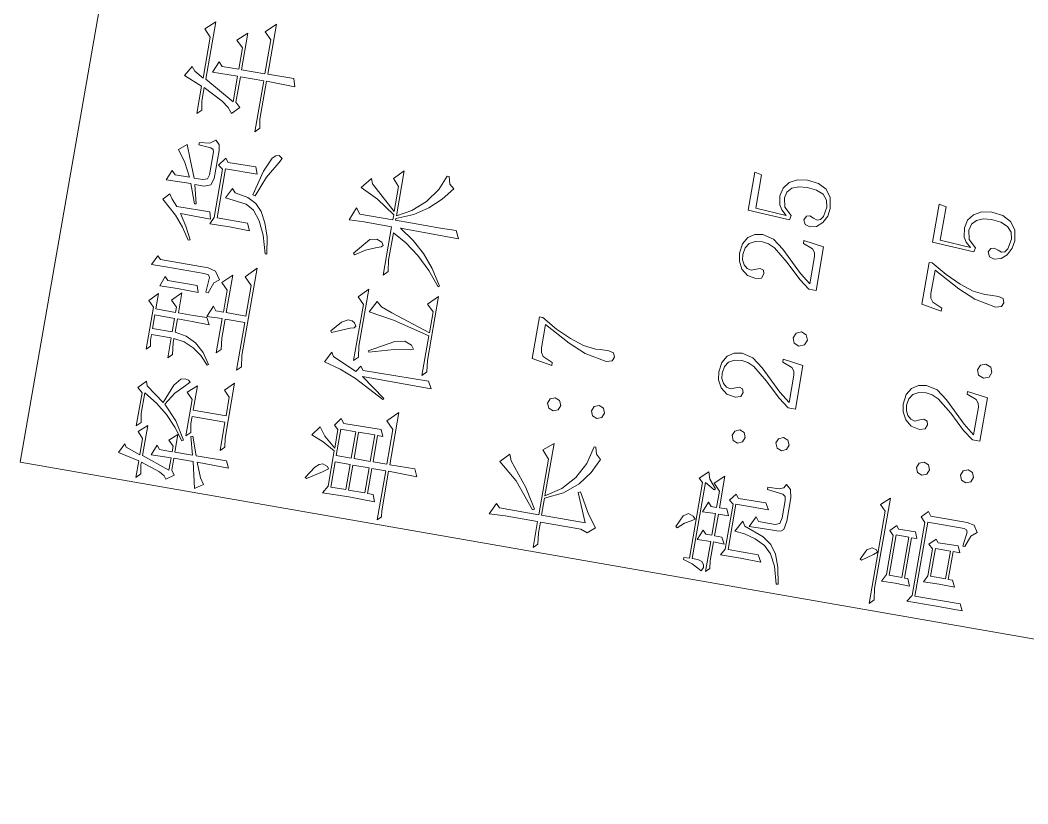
# Model space of a CAD drawing. Extents: x 274235 to 276654, y 142848 to 144425.
# Drawn here: x 275935.133 to 275937.103, y 143104.997 to 143106.529 of the extents above; entities that cross this region are included whole.
import ezdxf

# ---------------------------------------------------------------- set-up
doc = ezdxf.new("R2010")
doc.units = 0
doc.header["$LTSCALE"] = 1.5
doc.layers.get('0').update_dxf_attribs({"linetype": 'CONTINUOUS', "lineweight": 0})
doc.layers.add('_ACM-A-SITE-PAKG', color=1, linetype='CONTINUOUS', lineweight=5)

# ---------------------------------------------------------------- blocks, each defined once
blk = doc.blocks.new('acm_Parking_Truck - Lite Truck 轻型货车-1440549-B1_Working')
at = {"layer": '_ACM-A-SITE-PAKG'}
for p, q in [((1120, 7000), (-1120, 7000)), ((-1120, 7000), (-1120, 1850.1)), ((-1067.9, 6813.7), (-1077.1, 6772.1)), ((-1049.5, 6804.4), (-1067.9, 6813.7)), ((-1065.1, 6772.1), (-1055, 6800.7)), ((-1055, 6800.7), (-1049.5, 6804.4)), ((-936.4, 6798.7), (-945.6, 6788.6)), ((-921.6, 6784), (-936.4, 6798.7)), ((-776.3, 6795.6), (-860, 6795.6)), ((-860, 6795.6), (-852.7, 6788.3)), ((-765.3, 6806.7), (-776.3, 6795.6)), ((-748.7, 6790.1), (-765.3, 6806.7)), ((-695.4, 6813.7), (-694.5, 6785.2)), ((-676.1, 6804.5), (-695.4, 6813.7)), ((-682.5, 6798), (-676.1, 6804.5)), ((-682.5, 6703.3), (-682.5, 6798)), ((-565.7, 6813.7), (-591.9, 6783.8)), ((-574.9, 6784.3), (-562.5, 6795.8)), ((-552.8, 6801.7), (-565.7, 6813.7)), ((-562.5, 6795.8), (-552.8, 6801.7)), ((-506.9, 6805.4), (-527.1, 6813.7)), ((-527.1, 6813.7), (-526.2, 6765)), ((-514.2, 6798.1), (-506.9, 6805.4)), ((-514.2, 6769.6), (-514.2, 6798.1)), ((-464.5, 6799.9), (-487.1, 6783.4)), ((-451.7, 6785.2), (-464.5, 6799.9)), ((-320.2, 6813.7), (-334.9, 6776.8)), ((-299.9, 6802), (-320.2, 6813.7)), ((-308, 6794.8), (-299.9, 6802)), ((-1021, 6783.1), (-1032.9, 6772.1)), ((-1006.3, 6766.6), (-1021, 6783.1)), ((-945.6, 6788.6), (-1010.9, 6788.6)), ((-1010.9, 6788.6), (-1002.6, 6780.3)), ((-1002.6, 6780.3), (-985.1, 6783.1)), ((-985.1, 6783.1), (-944.6, 6783.1)), ((-944.6, 6783.1), (-960.3, 6757.6)), ((-956.6, 6744.4), (-929.9, 6781.2)), ((-929.9, 6781.2), (-921.6, 6784)), ((-852.7, 6788.3), (-841.6, 6790.1)), ((-841.6, 6790.1), (-829.7, 6790.1)), ((-829.7, 6790.1), (-829.7, 6750.9)), ((-817.7, 6790.1), (-791, 6790.1)), ((-817.7, 6750.9), (-817.7, 6790.1)), ((-791, 6790.1), (-791, 6750.9)), ((-779.1, 6750.9), (-779.1, 6790.1)), ((-779.1, 6790.1), (-748.7, 6790.1)), ((-713.8, 6782.8), (-733.1, 6790.1)), ((-733.1, 6790.1), (-732.2, 6755.4)), ((-720.2, 6776.4), (-713.8, 6782.8)), ((-720.2, 6718.8), (-720.2, 6776.4)), ((-694.5, 6785.2), (-694.5, 6708.8)), ((-591.9, 6783.8), (-612.7, 6766.3)), ((-574, 6719.1), (-574.9, 6784.3)), ((-487.1, 6783.4), (-514.2, 6769.6)), ((-479.3, 6774.2), (-451.7, 6785.2)), ((-334.9, 6776.8), (-389.1, 6776.8)), ((-389.1, 6776.8), (-380.9, 6768.5)), ((-319.2, 6776.8), (-308, 6794.8)), ((-237.4, 6776.8), (-319.2, 6776.8)), ((-223.6, 6789.7), (-237.4, 6776.8)), ((-206.1, 6771.3), (-223.6, 6789.7)), ((-1077.1, 6772.1), (-1110.2, 6772.1)), ((-1110.2, 6772.1), (-1101.9, 6763.8)), ((-1101.9, 6763.8), (-1084.4, 6766.6)), ((-1078.9, 6766.6), (-1091.8, 6728.5)), ((-1085.3, 6710.9), (-1066, 6766.6)), ((-1084.4, 6766.6), (-1078.9, 6766.6)), ((-1066, 6766.6), (-1006.3, 6766.6)), ((-1032.9, 6772.1), (-1065.1, 6772.1)), ((-960.3, 6757.6), (-978.9, 6734.5)), ((-757, 6762.9), (-769, 6750.9)), ((-739.5, 6745.4), (-757, 6762.9)), ((-612.7, 6766.3), (-635.6, 6751.2)), ((-634.7, 6747.6), (-609.4, 6760)), ((-609.4, 6760), (-586.9, 6775.1)), ((-586.9, 6775.1), (-587.8, 6715.4)), ((-526.2, 6765), (-563.9, 6751.2)), ((-563, 6747.6), (-526.2, 6756.7)), ((-526.2, 6756.7), (-526.2, 6738.4)), ((-514.2, 6760.4), (-479.3, 6774.2)), ((-514.2, 6743), (-514.2, 6760.4)), ((-448.9, 6762.3), (-450.5, 6738.6)), ((-444.3, 6762.3), (-448.9, 6762.3)), ((-441.6, 6742.1), (-444.3, 6762.3)), ((-380.9, 6768.5), (-363.4, 6771.3)), ((-363.4, 6771.3), (-336.7, 6771.3)), ((-336.7, 6771.3), (-356.9, 6732.4)), ((-354.2, 6710.9), (-320.2, 6771.3)), ((-320.2, 6771.3), (-206.1, 6771.3)), ((-282.4, 6751.4), (-304.5, 6760.5)), ((-304.5, 6760.5), (-303.6, 6710.9)), ((-1041.2, 6742.2), (-1061.4, 6750.4)), ((-1061.4, 6750.4), (-1060.5, 6710.9)), ((-1048.6, 6735.7), (-1041.2, 6742.2)), ((-987.6, 6714.5), (-959.3, 6740.8)), ((-959.3, 6740.8), (-935.2, 6725.4)), ((-919.8, 6729.7), (-956.6, 6744.4)), ((-829.7, 6750.9), (-869.2, 6750.9)), ((-869.2, 6750.9), (-860.9, 6742.6)), ((-860.9, 6742.6), (-838.9, 6745.4)), ((-838.9, 6745.4), (-829.7, 6745.4)), ((-829.7, 6745.4), (-833.2, 6724.3)), ((-821.6, 6722.4), (-817.7, 6745.4)), ((-791, 6750.9), (-817.7, 6750.9)), ((-817.7, 6745.4), (-791, 6745.4)), ((-791, 6745.4), (-791, 6716)), ((-769, 6750.9), (-779.1, 6750.9)), ((-779.1, 6716), (-779.1, 6745.4)), ((-779.1, 6745.4), (-739.5, 6745.4)), ((-732.2, 6755.4), (-733.1, 6714.3)), ((-635.6, 6751.2), (-634.7, 6747.6)), ((-563.9, 6751.2), (-563, 6747.6)), ((-526.2, 6738.4), (-521.8, 6726)), ((-511.5, 6734.7), (-514.2, 6743)), ((-450.5, 6738.6), (-453.2, 6733.2)), ((-434.2, 6731), (-441.6, 6742.1)), ((-289.8, 6744), (-282.4, 6751.4)), ((-289.8, 6710.9), (-289.8, 6744)), ((-1097.5, 6717.9), (-1103.7, 6713.7)), ((-1091.8, 6728.5), (-1097.5, 6717.9)), ((-1048.6, 6710.9), (-1048.6, 6735.7)), ((-1027.4, 6721), (-1037.5, 6710.9)), ((-1013.6, 6705.4), (-1027.4, 6721)), ((-978.9, 6734.5), (-1000.3, 6713.9)), ((-935.2, 6725.4), (-919.8, 6710.4)), ((-906, 6718.2), (-919.8, 6729.7)), ((-904.2, 6710.4), (-906, 6718.2)), ((-833.2, 6724.3), (-841.2, 6705.2)), ((-831.3, 6702.2), (-821.6, 6722.4)), ((-733.1, 6714.3), (-720.2, 6718.8)), ((-587.8, 6715.4), (-574, 6719.1)), ((-521.8, 6726), (-508.7, 6721.8)), ((-503.2, 6732), (-511.5, 6734.7)), ((-508.7, 6721.8), (-452.6, 6721.8)), ((-457.2, 6732), (-503.2, 6732)), ((-481.1, 6717.7), (-487.5, 6708.5)), ((-465.5, 6705.8), (-481.1, 6717.7)), ((-453.2, 6733.2), (-457.2, 6732)), ((-452.6, 6721.8), (-441.6, 6723.7)), ((-441.6, 6723.7), (-434.2, 6731)), ((-367.1, 6718.3), (-377.2, 6709.9)), ((-356.9, 6732.4), (-367.1, 6718.3)), ((-234.6, 6724.7), (-247.5, 6710.9)), ((-217.1, 6705.4), (-234.6, 6724.7)), ((-1103.7, 6713.7), (-1092.7, 6698.9)), ((-1092.7, 6698.9), (-1084.4, 6705.4)), ((-1060.5, 6710.9), (-1085.3, 6710.9)), ((-1084.4, 6705.4), (-1060.5, 6705.4)), ((-1060.5, 6705.4), (-1060.5, 6667.1)), ((-1037.5, 6710.9), (-1048.6, 6710.9)), ((-1048.6, 6670.8), (-1048.6, 6705.4)), ((-1048.6, 6705.4), (-1013.6, 6705.4)), ((-1000.3, 6713.9), (-1024.6, 6695.7)), ((-1022.8, 6692.9), (-987.6, 6714.5)), ((-929, 6701.7), (-941, 6689.7)), ((-913.4, 6684.2), (-929, 6701.7)), ((-919.8, 6710.4), (-908.8, 6699.4)), ((-908.8, 6699.4), (-905.5, 6703.5)), ((-905.5, 6703.5), (-904.2, 6710.4)), ((-841.2, 6705.2), (-853.5, 6688)), ((-846.9, 6684.7), (-831.3, 6702.2)), ((-791, 6716), (-792, 6681.9)), ((-778.2, 6689.3), (-779.1, 6716)), ((-700.4, 6697.3), (-730.3, 6699.6)), ((-730.3, 6699.6), (-730.3, 6695)), ((-696, 6700.4), (-700.4, 6697.3)), ((-694.5, 6708.8), (-696, 6700.4)), ((-686.4, 6688.1), (-682.5, 6703.3)), ((-583.2, 6708.5), (-597, 6715)), ((-597, 6715), (-596.1, 6675.9)), ((-487.5, 6708.5), (-583.2, 6708.5)), ((-583.2, 6642.3), (-583.2, 6703)), ((-583.2, 6703), (-485.7, 6703)), ((-485.7, 6703), (-485.7, 6640.5)), ((-472.8, 6700.3), (-465.5, 6705.8)), ((-471.9, 6645.1), (-472.8, 6700.3)), ((-377.2, 6709.9), (-363.4, 6696.2)), ((-363.4, 6696.2), (-354.2, 6705.4)), ((-303.6, 6710.9), (-354.2, 6710.9)), ((-354.2, 6705.4), (-303.6, 6705.4)), ((-303.6, 6705.4), (-303.6, 6659.1)), ((-247.5, 6710.9), (-289.8, 6710.9)), ((-289.8, 6659.1), (-289.8, 6705.4)), ((-289.8, 6705.4), (-217.1, 6705.4)), ((-1012.7, 6679.9), (-1048.6, 6670.8)), ((-1024.6, 6695.7), (-1022.8, 6692.9)), ((-1013.6, 6689.7), (-1005.3, 6681.4)), ((-941, 6689.7), (-1013.6, 6689.7)), ((-1011.8, 6676.2), (-1012.7, 6679.9)), ((-1005.3, 6681.4), (-987.9, 6684.2)), ((-987.9, 6684.2), (-974.1, 6684.2)), ((-974.1, 6684.2), (-974.1, 6619.1)), ((-961.2, 6619.1), (-961.2, 6684.2)), ((-961.2, 6684.2), (-913.4, 6684.2)), ((-853.5, 6688), (-870.1, 6672.7)), ((-868.3, 6670), (-846.9, 6684.7)), ((-792, 6681.9), (-778.2, 6689.3)), ((-754.3, 6680.2), (-776.3, 6689.4)), ((-776.3, 6689.4), (-775.4, 6659.1)), ((-762.5, 6673.8), (-754.3, 6680.2)), ((-730.3, 6695), (-709.4, 6687.4)), ((-709.4, 6687.4), (-701.8, 6677.6)), ((-701.8, 6677.6), (-686.4, 6688.1)), ((-541.8, 6693.1), (-546.9, 6651.3)), ((-521.6, 6683), (-541.8, 6693.1)), ((-528.9, 6676.6), (-521.6, 6683)), ((-1060.5, 6667.1), (-1112, 6655.3)), ((-1089.5, 6647.3), (-1060.5, 6658.9)), ((-1060.5, 6658.9), (-1061.4, 6597.1)), ((-1048.6, 6663.5), (-1011.8, 6676.2)), ((-1047.6, 6603.4), (-1048.6, 6663.5)), ((-870.1, 6672.7), (-868.3, 6670)), ((-775.4, 6659.1), (-843.5, 6659.1)), ((-843.5, 6659.1), (-835.2, 6650.8)), ((-762.5, 6659.1), (-762.5, 6673.8)), ((-719.3, 6659.1), (-762.5, 6659.1)), ((-706.4, 6672), (-719.3, 6659.1)), ((-688, 6653.6), (-706.4, 6672)), ((-596.1, 6675.9), (-597, 6635.9)), ((-533.6, 6650.5), (-528.9, 6676.6)), ((-303.6, 6659.1), (-404.8, 6659.1)), ((-404.8, 6659.1), (-396.5, 6650.8)), ((-222.7, 6659.1), (-289.8, 6659.1)), ((-208.9, 6672.9), (-222.7, 6659.1)), ((-190.5, 6653.6), (-208.9, 6672.9)), ((-1112, 6655.3), (-1101, 6639.8)), ((-1101, 6639.8), (-1089.5, 6647.3)), ((-835.2, 6650.8), (-813.1, 6653.6)), ((-813.1, 6653.6), (-775.4, 6653.6)), ((-775.4, 6653.6), (-775.4, 6614.4)), ((-762.5, 6614.4), (-762.5, 6653.6)), ((-762.5, 6653.6), (-688, 6653.6)), ((-597, 6635.9), (-583.2, 6642.3)), ((-546.9, 6651.3), (-556.3, 6635.6)), ((-542.3, 6632.9), (-533.6, 6650.5)), ((-527.1, 6641.4), (-528, 6636.6)), ((-477.9, 6629), (-527.1, 6641.4)), ((-485.7, 6640.5), (-471.9, 6645.1)), ((-396.5, 6650.8), (-379, 6653.6)), ((-379, 6653.6), (-303.6, 6653.6)), ((-303.6, 6653.6), (-304.5, 6597.1)), ((-288.9, 6601.6), (-289.8, 6653.6)), ((-289.8, 6653.6), (-190.5, 6653.6)), ((-974.1, 6619.1), (-1030.2, 6619.1)), ((-1030.2, 6619.1), (-1021.9, 6610.8)), ((-924.4, 6619.1), (-961.2, 6619.1)), ((-912.4, 6631), (-924.4, 6619.1)), ((-895.9, 6613.5), (-912.4, 6631)), ((-687.1, 6629.1), (-701.8, 6614.4)), ((-666.9, 6608.8), (-687.1, 6629.1)), ((-574.5, 6620.9), (-601.2, 6608.2)), ((-576.7, 6609), (-556.2, 6620.2)), ((-556.3, 6635.6), (-574.5, 6620.9)), ((-556.2, 6620.2), (-542.3, 6632.9)), ((-528, 6636.6), (-488, 6621.3)), ((-488, 6621.3), (-456.3, 6602.2)), ((-449.8, 6617), (-477.9, 6629)), ((-1061.4, 6597.1), (-1047.6, 6603.4)), ((-1021.9, 6610.8), (-1004.4, 6613.5)), ((-1004.4, 6613.5), (-895.9, 6613.5)), ((-775.4, 6614.4), (-870.1, 6614.4)), ((-870.1, 6614.4), (-861.9, 6606.1)), ((-861.9, 6606.1), (-839.8, 6608.8)), ((-839.8, 6608.8), (-666.9, 6608.8)), ((-701.8, 6614.4), (-762.5, 6614.4)), ((-601.2, 6608.2), (-636.5, 6598.4)), ((-636.5, 6594.7), (-603.7, 6600.1)), ((-636.5, 6598.4), (-636.5, 6594.7)), ((-603.7, 6600.1), (-576.7, 6609)), ((-456.3, 6602.2), (-447.1, 6597.5)), ((-443.9, 6610.7), (-449.8, 6617)), ((-447.1, 6597.5), (-442.5, 6604.1)), ((-442.5, 6604.1), (-443.9, 6610.7)), ((-304.5, 6597.1), (-288.9, 6601.6)), ((-1053.2, 6445.9), (-1055, 6443.1)), ((-1055, 6443.1), (-1036.6, 6414.7)), ((-1030.6, 6430.8), (-1053.2, 6445.9)), ((-969.5, 6447.7), (-979.1, 6423.4)), ((-951.1, 6434), (-969.5, 6447.7)), ((-824.2, 6447.7), (-833.2, 6414.9)), ((-803, 6436.7), (-824.2, 6447.7)), ((-762.5, 6445.9), (-765.3, 6444)), ((-765.3, 6444), (-750.6, 6409.6)), ((-742.4, 6428.2), (-762.5, 6445.9)), ((-517, 6437.7), (-542.7, 6447.7)), ((-542.7, 6447.7), (-541.8, 6418.5)), ((-1023.5, 6423.3), (-1030.6, 6430.8)), ((-1021.4, 6416.6), (-1023.5, 6423.3)), ((-979.1, 6423.4), (-992.5, 6399.1)), ((-986.9, 6399.1), (-967.2, 6422)), ((-967.2, 6422), (-951.1, 6434)), ((-832.4, 6384.3), (-811.3, 6432.1)), ((-811.3, 6432.1), (-803, 6436.7)), ((-735.4, 6416.1), (-742.4, 6428.2)), ((-605.3, 6428.4), (-608, 6425.7)), ((-608, 6425.7), (-595.6, 6406.2)), ((-573.5, 6401.6), (-605.3, 6428.4)), ((-528, 6429.5), (-517, 6437.7)), ((-528, 6363.8), (-528, 6429.5)), ((-476.5, 6435.5), (-493.3, 6400.1)), ((-455.3, 6419), (-476.5, 6435.5)), ((-1062.4, 6399.1), (-1077.1, 6407.4)), ((-1077.1, 6407.4), (-1076.1, 6355.7)), ((-1036.6, 6414.7), (-1029.2, 6403.7)), ((-1029.2, 6403.7), (-1025.1, 6406.9)), ((-1025.1, 6406.9), (-1021.4, 6416.6)), ((-942.8, 6407.4), (-950.1, 6399.1)), ((-928.1, 6396.4), (-942.8, 6407.4)), ((-833.2, 6414.9), (-845.8, 6382.4)), ((-750.6, 6409.6), (-748.7, 6402)), ((-748.7, 6402), (-745.1, 6399.4)), ((-745.1, 6399.4), (-739.5, 6403.1)), ((-739.5, 6403.1), (-736.2, 6408.2)), ((-736.2, 6408.2), (-735.4, 6416.1)), ((-688, 6404.9), (-700.9, 6392)), ((-669.6, 6386.5), (-688, 6404.9)), ((-595.6, 6406.2), (-587.8, 6387.6)), ((-570.3, 6388), (-573.5, 6401.6)), ((-541.8, 6418.5), (-541.8, 6363.8)), ((-511.5, 6363.8), (-465.5, 6415.3)), ((-465.5, 6415.3), (-455.3, 6419)), ((-1063.3, 6393.6), (-1013.6, 6393.6)), ((-1063.3, 6363.8), (-1063.3, 6393.6)), ((-992.5, 6399.1), (-1062.4, 6399.1)), ((-1013.6, 6393.6), (-1013.6, 6363.8)), ((-1000.7, 6393.6), (-948.3, 6393.6)), ((-1000.7, 6363.8), (-1000.7, 6393.6)), ((-950.1, 6399.1), (-986.9, 6399.1)), ((-948.3, 6393.6), (-948.3, 6363.8)), ((-936.4, 6389.9), (-928.1, 6396.4)), ((-935.4, 6316), (-936.4, 6389.9)), ((-845.8, 6382.4), (-877.5, 6322.7)), ((-820.5, 6376), (-832.4, 6384.3)), ((-812.2, 6392), (-803.9, 6383.8)), ((-700.9, 6392), (-812.2, 6392)), ((-803.9, 6383.8), (-782.8, 6386.5)), ((-782.8, 6386.5), (-669.6, 6386.5)), ((-587.8, 6387.6), (-584.1, 6377.3)), ((-574.9, 6377.6), (-570.3, 6388)), ((-493.3, 6400.1), (-517.9, 6363.8)), ((-1013.6, 6363.8), (-1063.3, 6363.8)), ((-948.3, 6363.8), (-1000.7, 6363.8)), ((-874.7, 6320.9), (-839.8, 6369.6)), ((-839.8, 6369.6), (-840.7, 6233.5)), ((-827.8, 6370.5), (-820.5, 6376)), ((-826.9, 6240.8), (-827.8, 6370.5)), ((-788.3, 6367.2), (-791, 6365.4)), ((-791, 6365.4), (-777.2, 6317.4)), ((-761.6, 6318.8), (-788.3, 6367.2)), ((-712.9, 6378.7), (-721.1, 6328.6)), ((-690.8, 6366.8), (-712.9, 6378.7)), ((-699.1, 6356.4), (-690.8, 6366.8)), ((-541.8, 6363.8), (-637.5, 6363.8)), ((-637.5, 6363.8), (-629.2, 6355.5)), ((-584.1, 6377.3), (-580.4, 6373.9)), ((-580.4, 6373.9), (-574.9, 6377.6)), ((-517.9, 6363.8), (-528, 6363.8)), ((-461.8, 6363.8), (-511.5, 6363.8)), ((-448, 6376.7), (-461.8, 6363.8)), ((-429.6, 6358.3), (-448, 6376.7)), ((-1076.1, 6355.7), (-1077.1, 6304.1)), ((-1063.3, 6358.3), (-1013.6, 6358.3)), ((-1063.3, 6326.1), (-1063.3, 6358.3)), ((-1013.6, 6358.3), (-1013.6, 6326.1)), ((-1000.7, 6358.3), (-948.3, 6358.3)), ((-1000.7, 6326.1), (-1000.7, 6358.3)), ((-948.3, 6358.3), (-948.3, 6326.1)), ((-707.3, 6334.6), (-699.1, 6356.4)), ((-629.2, 6355.5), (-607.1, 6358.3)), ((-607.1, 6358.3), (-552.8, 6358.3)), ((-552.8, 6358.3), (-567.7, 6331.3)), ((-561.2, 6317.9), (-541.8, 6346.3)), ((-541.8, 6346.3), (-542.7, 6231.1)), ((-528, 6268.9), (-528, 6358.3)), ((-528, 6358.3), (-524.3, 6358.3)), ((-524.3, 6358.3), (-510.4, 6325.3)), ((-503.4, 6330.3), (-518.8, 6358.3)), ((-518.8, 6358.3), (-429.6, 6358.3)), ((-1013.6, 6326.1), (-1063.3, 6326.1)), ((-948.3, 6326.1), (-1000.7, 6326.1)), ((-877.5, 6322.7), (-874.7, 6320.9)), ((-721.1, 6328.6), (-739.5, 6255.5)), ((-733.1, 6255.5), (-707.3, 6334.6)), ((-567.7, 6331.3), (-588.2, 6303.9)), ((-510.4, 6325.3), (-492.6, 6298.4)), ((-481.1, 6305.3), (-503.4, 6330.3)), ((-1077.1, 6304.1), (-1063.3, 6309.6)), ((-1063.3, 6309.6), (-1063.3, 6320.6)), ((-1063.3, 6320.6), (-1013.6, 6320.6)), ((-1013.6, 6320.6), (-1013.6, 6293.2)), ((-1000.7, 6293.2), (-1000.7, 6320.6)), ((-1000.7, 6320.6), (-948.3, 6320.6)), ((-948.3, 6320.6), (-948.3, 6310.5)), ((-948.3, 6310.5), (-935.4, 6316)), ((-917, 6307.9), (-931.8, 6293.2)), ((-896.8, 6287.6), (-917, 6307.9)), ((-777.2, 6317.4), (-772.6, 6286.7)), ((-757.9, 6300.2), (-761.6, 6318.8)), ((-588.2, 6303.9), (-613.4, 6277.7)), ((-582.7, 6293.3), (-561.2, 6317.9)), ((-454.4, 6285.6), (-481.1, 6305.3)), ((-1013.6, 6293.2), (-1111.1, 6293.2)), ((-1111.1, 6293.2), (-1103.7, 6285.8)), ((-1103.7, 6285.8), (-1091.8, 6287.6)), ((-1091.8, 6287.6), (-1013.6, 6287.6)), ((-1013.6, 6287.6), (-1014.5, 6231.1)), ((-931.8, 6293.2), (-1000.7, 6293.2)), ((-1000.7, 6287.6), (-896.8, 6287.6)), ((-999.8, 6237.6), (-1000.7, 6287.6)), ((-772.6, 6286.7), (-769.9, 6280.3)), ((-769.9, 6280.3), (-763, 6285.7)), ((-763, 6285.7), (-757.9, 6300.2)), ((-608.4, 6271.6), (-582.7, 6293.3)), ((-492.6, 6298.4), (-471.6, 6276)), ((-425.9, 6273.5), (-454.4, 6285.6)), ((-678.8, 6268.4), (-691.7, 6255.5)), ((-660.4, 6250), (-678.8, 6268.4)), ((-613.4, 6277.7), (-642, 6254.2)), ((-640.2, 6251.4), (-608.4, 6271.6)), ((-527.1, 6238.5), (-528, 6268.9)), ((-471.6, 6276), (-448, 6256.9)), ((-448, 6256.9), (-440.2, 6266.2)), ((-440.2, 6266.2), (-425.9, 6269.8)), ((-425.9, 6269.8), (-425.9, 6273.5)), ((-739.5, 6255.5), (-817.7, 6255.5)), ((-817.7, 6255.5), (-809.4, 6247.2)), ((-809.4, 6247.2), (-787.4, 6250)), ((-787.4, 6250), (-660.4, 6250)), ((-691.7, 6255.5), (-733.1, 6255.5)), ((-642, 6254.2), (-640.2, 6251.4)), ((-1014.5, 6231.1), (-999.8, 6237.6)), ((-840.7, 6233.5), (-826.9, 6240.8)), ((-542.7, 6231.1), (-527.1, 6238.5)), ((-1039.4, 6069.2), (-1061.4, 6079.5)), ((-1061.4, 6079.5), (-1060.5, 6048.3)), ((-1046.7, 6061.8), (-1039.4, 6069.2)), ((-957.5, 6076.7), (-989.2, 6038.5)), ((-940, 6060), (-957.5, 6076.7)), ((-1060.5, 6048.3), (-1060.5, 5983.7)), ((-1046.7, 5983.7), (-1046.7, 6061.8)), ((-998.7, 6017.6), (-952, 6055.3)), ((-952, 6055.3), (-940, 6060)), ((-748.4, 6048.9), (-754.8, 6008.8)), ((-665.4, 6048.9), (-748.4, 6048.9)), ((-665.4, 6042.5), (-665.4, 6048.9)), ((-989.2, 6038.5), (-1039.4, 5997.6)), ((-749.3, 6008.8), (-740.5, 6028.3)), ((-740.5, 6028.3), (-733.5, 6033.1)), ((-733.5, 6033.1), (-724.4, 6034.7)), ((-724.4, 6034.7), (-678.2, 6034.7)), ((-678.2, 6034.7), (-706.3, 5982.7)), ((-683.2, 6011.8), (-665.4, 6042.5)), ((-1037.5, 5993.9), (-998.7, 6017.6)), ((-754.8, 6008.8), (-749.3, 6008.8)), ((-696.9, 5981.8), (-683.2, 6011.8)), ((-1039.4, 5997.6), (-1037.5, 5993.9)), ((-920.7, 5997.5), (-936.4, 5983.7)), ((-904.2, 5978.2), (-920.7, 5997.5)), ((-838.3, 6000.4), (-842, 5991.2)), ((-842, 5991.2), (-838.3, 5981.9)), ((-829, 6004.1), (-838.3, 6000.4)), ((-819.8, 6000.4), (-829, 6004.1)), ((-816.1, 5991.2), (-819.8, 6000.4)), ((-819.8, 5981.9), (-816.1, 5991.2)), ((-1060.5, 5983.7), (-1112, 5983.7)), ((-1112, 5983.7), (-1103.7, 5975.5)), ((-1103.7, 5975.5), (-1081.7, 5978.2)), ((-1081.7, 5978.2), (-1060.5, 5978.2)), ((-1060.5, 5978.2), (-1060.5, 5898.1)), ((-936.4, 5983.7), (-1046.7, 5983.7)), ((-1046.7, 5891.8), (-1046.7, 5978.2)), ((-1046.7, 5978.2), (-1012.7, 5978.2)), ((-1012.7, 5978.2), (-996.6, 5943.5)), ((-988.4, 5948.3), (-1008.1, 5978.2)), ((-1008.1, 5978.2), (-904.2, 5978.2)), ((-838.3, 5981.9), (-829, 5978.2)), ((-829, 5978.2), (-819.8, 5981.9)), ((-706.3, 5982.7), (-721, 5948.4)), ((-705.7, 5954.2), (-696.9, 5981.8)), ((-721, 5948.4), (-728.9, 5905.6)), ((-708.7, 5930.3), (-705.7, 5954.2)), ((-996.6, 5943.5), (-974.1, 5916.6)), ((-962.6, 5924.9), (-988.4, 5948.3)), ((-707.8, 5920.3), (-708.7, 5930.3)), ((-990.6, 5915.4), (-1046.7, 5891.8)), ((-1028.8, 5888.3), (-988.8, 5910.9)), ((-988.8, 5910.9), (-990.6, 5915.4)), ((-974.1, 5916.6), (-947.6, 5896.8)), ((-931.9, 5908.6), (-962.6, 5924.9)), ((-838.3, 5913.3), (-842, 5904.1)), ((-829, 5917), (-838.3, 5913.3)), ((-819.8, 5913.3), (-829, 5917)), ((-816.1, 5904.1), (-819.8, 5913.3)), ((-707.8, 5903.9), (-707.8, 5920.3)), ((-1060.5, 5898.1), (-1065.1, 5884.5)), ((-947.6, 5896.8), (-919.8, 5883.5)), ((-897.7, 5900.1), (-931.9, 5908.6)), ((-919.8, 5883.5), (-910.6, 5893.2)), ((-910.6, 5893.2), (-897.7, 5896.4)), ((-897.7, 5896.4), (-897.7, 5900.1)), ((-842, 5904.1), (-838.3, 5894.8)), ((-838.3, 5894.8), (-829, 5891.1)), ((-829, 5891.1), (-819.8, 5894.8)), ((-819.8, 5894.8), (-816.1, 5904.1)), ((-728.9, 5905.6), (-725.7, 5894.3)), ((-725.7, 5894.3), (-717.9, 5891.1)), ((-717.9, 5891.1), (-710.1, 5893.9)), ((-710.1, 5893.9), (-707.8, 5903.9)), ((-1065.1, 5884.5), (-1053.2, 5869.9)), ((-1053.2, 5869.9), (-1028.8, 5888.3)), ((-1023.7, 5715.9), (-1025.6, 5713.1)), ((-1025.6, 5713.1), (-1014.1, 5700.5)), ((-1000.7, 5705.3), (-1023.7, 5715.9)), ((-1014.1, 5700.5), (-1007.2, 5688.3)), ((-994.3, 5695.7), (-1000.7, 5705.3)), ((-997.5, 5686), (-994.3, 5695.7)), ((-1084.4, 5690.1), (-1089.7, 5671.9)), ((-1080.7, 5690.1), (-1084.4, 5690.1)), ((-1079.8, 5679), (-1080.7, 5690.1)), ((-929.9, 5679), (-1079.8, 5679)), ((-1079.5, 5662.3), (-1079.8, 5673.5)), ((-1079.8, 5673.5), (-929, 5673.5)), ((-1007.2, 5688.3), (-1002.6, 5680.9)), ((-1002.6, 5680.9), (-997.5, 5686)), ((-929, 5673.5), (-940, 5654.2)), ((-922.6, 5687.3), (-929.9, 5679)), ((-906.9, 5670.8), (-922.6, 5687.3)), ((-740.9, 5675), (-751.4, 5662.4)), ((-726.6, 5682.7), (-740.9, 5675)), ((-732.1, 5672.2), (-723.2, 5676.7)), ((-711.3, 5685.3), (-726.6, 5682.7)), ((-723.2, 5676.7), (-712.5, 5678.2)), ((-712.5, 5678.2), (-699.1, 5676.1)), ((-691.9, 5682.5), (-711.3, 5685.3)), ((-699.1, 5676.1), (-689.5, 5669.6)), ((-678.4, 5674.2), (-691.9, 5682.5)), ((-670.4, 5661.7), (-678.4, 5674.2)), ((-505.5, 5675), (-515.9, 5662.4)), ((-491.1, 5682.7), (-505.5, 5675)), ((-496.6, 5672.2), (-487.7, 5676.7)), ((-475.8, 5685.3), (-491.1, 5682.7)), ((-487.7, 5676.7), (-477.1, 5678.2)), ((-477.1, 5678.2), (-463.7, 5676.1)), ((-456.5, 5682.5), (-475.8, 5685.3)), ((-463.7, 5676.1), (-454.1, 5669.6)), ((-442.9, 5674.2), (-456.5, 5682.5)), ((-434.9, 5661.7), (-442.9, 5674.2)), ((-390, 5682.9), (-394.6, 5599.9)), ((-314.6, 5682.9), (-390, 5682.9)), ((-317.3, 5668.8), (-314.6, 5682.9)), ((-1096.4, 5659.7), (-1100.1, 5652.4)), ((-1089.7, 5671.9), (-1096.4, 5659.7)), ((-1087, 5649.6), (-1082.1, 5654.2)), ((-1082.1, 5654.2), (-1079.5, 5662.3)), ((-1021, 5662.1), (-1041.2, 5670.4)), ((-1041.2, 5670.4), (-1040.3, 5643.7)), ((-1028.3, 5655.7), (-1021, 5662.1)), ((-1028.3, 5643.7), (-1028.3, 5655.7)), ((-965.8, 5661.2), (-986, 5669.5)), ((-986, 5669.5), (-985.1, 5643.7)), ((-973.1, 5654.8), (-965.8, 5661.2)), ((-973.1, 5643.7), (-973.1, 5654.8)), ((-927.2, 5656.6), (-941, 5643.7)), ((-940, 5654.2), (-937.3, 5652.4)), ((-937.3, 5652.4), (-920.9, 5666.6)), ((-909.7, 5638.2), (-927.2, 5656.6)), ((-920.9, 5666.6), (-906.9, 5670.8)), ((-751.4, 5662.4), (-754.8, 5645.2)), ((-740.1, 5657), (-738.1, 5665.4)), ((-736.4, 5647.8), (-740.1, 5657)), ((-738.1, 5665.4), (-732.1, 5672.2)), ((-689.5, 5669.6), (-683.8, 5659)), ((-683.8, 5659), (-681.9, 5644.6)), ((-667.7, 5646.4), (-670.4, 5661.7)), ((-515.9, 5662.4), (-519.4, 5645.2)), ((-504.6, 5657), (-502.6, 5665.4)), ((-501, 5647.8), (-504.6, 5657)), ((-502.6, 5665.4), (-496.6, 5672.2)), ((-454.1, 5669.6), (-448.3, 5659)), ((-448.3, 5659), (-446.4, 5644.6)), ((-432.3, 5646.4), (-434.9, 5661.7)), ((-387.3, 5608.1), (-383.6, 5668.8)), ((-383.6, 5668.8), (-317.3, 5668.8)), ((-1100.1, 5652.4), (-1093.2, 5648.7)), ((-1040.3, 5643.7), (-1100.1, 5643.7)), ((-1100.1, 5643.7), (-1092.7, 5636.4)), ((-1093.2, 5648.7), (-1087, 5649.6)), ((-1092.7, 5636.4), (-1078, 5638.2)), ((-1078, 5638.2), (-1040.3, 5638.2)), ((-1040.3, 5638.2), (-1041.2, 5617)), ((-985.1, 5643.7), (-1028.3, 5643.7)), ((-1028.3, 5623.5), (-1028.3, 5638.2)), ((-1028.3, 5638.2), (-985.1, 5638.2)), ((-985.1, 5638.2), (-985.1, 5618)), ((-941, 5643.7), (-973.1, 5643.7)), ((-973.1, 5638.2), (-909.7, 5638.2)), ((-972.2, 5623.5), (-973.1, 5638.2)), ((-838.3, 5634.5), (-842, 5625.3)), ((-829, 5638.2), (-838.3, 5634.5)), ((-819.8, 5634.5), (-829, 5638.2)), ((-816.1, 5625.3), (-819.8, 5634.5)), ((-754.8, 5645.2), (-751.6, 5634.4)), ((-751.6, 5634.4), (-742.8, 5631.1)), ((-742.8, 5631.1), (-736, 5633.4)), ((-733.7, 5640.4), (-736.4, 5647.8)), ((-736, 5633.4), (-733.7, 5640.4)), ((-681.9, 5644.6), (-683.7, 5632.4)), ((-672.8, 5624.2), (-667.7, 5646.4)), ((-519.4, 5645.2), (-516.2, 5634.4)), ((-516.2, 5634.4), (-507.4, 5631.1)), ((-507.4, 5631.1), (-500.5, 5633.4)), ((-498.2, 5640.4), (-501, 5647.8)), ((-500.5, 5633.4), (-498.2, 5640.4)), ((-446.4, 5644.6), (-448.3, 5632.4)), ((-437.3, 5624.2), (-432.3, 5646.4)), ((-1050.4, 5613.1), (-1063.3, 5620.5)), ((-1063.3, 5620.5), (-1062.4, 5580.9)), ((-1041.2, 5617), (-1028.3, 5623.5)), ((-985.1, 5618), (-972.2, 5623.5)), ((-954.7, 5621.4), (-961.2, 5613.1)), ((-941, 5610.4), (-954.7, 5621.4)), ((-842, 5625.3), (-838.3, 5616)), ((-838.3, 5616), (-829, 5612.3)), ((-829, 5612.3), (-819.8, 5616)), ((-819.8, 5616), (-816.1, 5625.3)), ((-689.4, 5619.2), (-712.9, 5590.2)), ((-683.7, 5632.4), (-689.4, 5619.2)), ((-688.9, 5603), (-672.8, 5624.2)), ((-454, 5619.2), (-477.5, 5590.2)), ((-448.3, 5632.4), (-454, 5619.2)), ((-453.5, 5603), (-437.3, 5624.2)), ((-378.2, 5618.4), (-387.3, 5608.1)), ((-369.4, 5623.7), (-378.2, 5618.4)), ((-372.2, 5613.4), (-354.4, 5617)), ((-351.6, 5626.4), (-369.4, 5623.7)), ((-354.4, 5617), (-342.1, 5614.2)), ((-335.8, 5623.1), (-351.6, 5626.4)), ((-342.1, 5614.2), (-333.3, 5605.9)), ((-323.2, 5613.3), (-335.8, 5623.1)), ((-961.2, 5613.1), (-1050.4, 5613.1)), ((-1050.4, 5547.8), (-1050.4, 5607.6)), ((-1050.4, 5607.6), (-960.3, 5607.6)), ((-1012.7, 5600.5), (-1014.6, 5580.9)), ((-990.6, 5588.5), (-1012.7, 5600.5)), ((-960.3, 5607.6), (-960.3, 5543.2)), ((-948.3, 5604.8), (-941, 5610.4)), ((-947.4, 5550.6), (-948.3, 5604.8)), ((-729.9, 5561), (-688.9, 5603)), ((-494.4, 5561), (-453.5, 5603)), ((-394.6, 5599.9), (-386.2, 5598.3)), ((-386.2, 5598.3), (-372.2, 5613.4)), ((-333.3, 5605.9), (-328.1, 5593)), ((-315, 5598.1), (-323.2, 5613.3)), ((-312.2, 5578.5), (-315, 5598.1)), ((-1062.4, 5580.9), (-1063.3, 5540.5)), ((-1014.6, 5580.9), (-1020.5, 5559.1)), ((-1014.1, 5543.9), (-999.8, 5583)), ((-999.8, 5583), (-990.6, 5588.5)), ((-977.7, 5564.7), (-998.9, 5574.8)), ((-998.9, 5574.8), (-998, 5548.1)), ((-712.9, 5590.2), (-741.7, 5560.2)), ((-477.5, 5590.2), (-506.2, 5560.2)), ((-326.3, 5576.9), (-328.4, 5557.9)), ((-328.1, 5593), (-326.3, 5576.9)), ((-315.1, 5556.6), (-312.2, 5578.5)), ((-1020.5, 5559.1), (-1030.4, 5538.8)), ((-986, 5558.3), (-977.7, 5564.7)), ((-986, 5525.2), (-986, 5558.3)), ((-741.7, 5560.2), (-757.2, 5539.3)), ((-746.9, 5539.3), (-729.9, 5561)), ((-670.9, 5565.2), (-678.3, 5545.8)), ((-670.9, 5525.2), (-665.4, 5565.2)), ((-665.4, 5565.2), (-670.9, 5565.2)), ((-506.2, 5560.2), (-521.8, 5539.3)), ((-511.5, 5539.3), (-494.4, 5561)), ((-435.5, 5565.2), (-442.9, 5545.8)), ((-435.5, 5525.2), (-429.9, 5565.2)), ((-429.9, 5565.2), (-435.5, 5565.2)), ((-398.5, 5568.1), (-401.7, 5558.4)), ((-401.7, 5558.4), (-398.4, 5545.6)), ((-389.7, 5572.3), (-398.5, 5568.1)), ((-382.3, 5568.6), (-389.7, 5572.3)), ((-383.2, 5554.1), (-380.5, 5562.3)), ((-380.5, 5562.3), (-382.3, 5568.6)), ((-328.4, 5557.9), (-334.4, 5543.9)), ((-323.7, 5539.6), (-315.1, 5556.6)), ((-1063.3, 5540.5), (-1050.4, 5547.8)), ((-1030.4, 5538.8), (-1044.4, 5524.1)), ((-1026.3, 5526.6), (-1014.1, 5543.9)), ((-998, 5548.1), (-998, 5519.6)), ((-960.3, 5543.2), (-947.4, 5550.6)), ((-921.6, 5551.8), (-924.9, 5520.6)), ((-917, 5551.8), (-921.6, 5551.8)), ((-916.1, 5529.7), (-917, 5551.8)), ((-838.3, 5547.4), (-842, 5538.1)), ((-842, 5538.1), (-838.3, 5528.9)), ((-829, 5551.1), (-838.3, 5547.4)), ((-819.8, 5547.4), (-829, 5551.1)), ((-816.1, 5538.1), (-819.8, 5547.4)), ((-819.8, 5528.9), (-816.1, 5538.1)), ((-757.2, 5539.3), (-757.2, 5525.2)), ((-692.2, 5539.3), (-746.9, 5539.3)), ((-684.6, 5540.9), (-692.2, 5539.3)), ((-678.3, 5545.8), (-684.6, 5540.9)), ((-630.5, 5549.7), (-634.8, 5539.3)), ((-634.8, 5539.3), (-630.5, 5529)), ((-620.6, 5553.4), (-630.5, 5549.7)), ((-610.7, 5549.2), (-620.6, 5553.4)), ((-606.5, 5539.3), (-610.7, 5549.2)), ((-610.7, 5529), (-606.5, 5539.3)), ((-521.8, 5539.3), (-521.8, 5525.2)), ((-456.8, 5539.3), (-511.5, 5539.3)), ((-449.2, 5540.9), (-456.8, 5539.3)), ((-442.9, 5545.8), (-449.2, 5540.9)), ((-398.4, 5545.6), (-388.8, 5534.9)), ((-388.8, 5534.9), (-374.9, 5527.6)), ((-386, 5546.8), (-383.2, 5554.1)), ((-383.8, 5540.4), (-386, 5546.8)), ((-377.1, 5535.9), (-383.8, 5540.4)), ((-357.7, 5532.3), (-377.1, 5535.9)), ((-344.3, 5535.2), (-357.7, 5532.3)), ((-334.4, 5543.9), (-344.3, 5535.2)), ((-338.4, 5528.8), (-323.7, 5539.6)), ((-1044.4, 5524.1), (-1066.6, 5512.9)), ((-1043.5, 5514.5), (-1026.3, 5526.6)), ((-998, 5519.6), (-996.9, 5512.1)), ((-982.8, 5516.4), (-986, 5525.2)), ((-971.3, 5514.1), (-982.8, 5516.4)), ((-928.9, 5515.7), (-936.4, 5514.1)), ((-924.9, 5520.6), (-928.9, 5515.7)), ((-912.9, 5521), (-916.1, 5529.7)), ((-913.6, 5507.2), (-905.1, 5516.9)), ((-905.1, 5516.9), (-912.9, 5521)), ((-838.3, 5528.9), (-829, 5525.2)), ((-829, 5525.2), (-819.8, 5528.9)), ((-757.2, 5525.2), (-670.9, 5525.2)), ((-630.5, 5529), (-620.6, 5525.2)), ((-620.6, 5525.2), (-610.7, 5529)), ((-521.8, 5525.2), (-435.5, 5525.2)), ((-374.9, 5527.6), (-359.3, 5525.2)), ((-359.3, 5525.2), (-338.4, 5528.8)), ((-1066.6, 5512.9), (-1101, 5503)), ((-1101, 5503), (-1100.1, 5499.3)), ((-1100.1, 5499.3), (-1067.5, 5505.8)), ((-1067.5, 5505.8), (-1043.5, 5514.5)), ((-996.9, 5512.1), (-992.9, 5507)), ((-992.9, 5507), (-975.9, 5504)), ((-975.9, 5504), (-929.9, 5504)), ((-936.4, 5514.1), (-971.3, 5514.1)), ((-929.9, 5504), (-913.6, 5507.2)), ((-1024.6, 5350), (-1025.6, 5347.2)), ((-1025.6, 5347.2), (-1010.9, 5326.1)), ((-1004.4, 5340.3), (-1024.6, 5350)), ((-998.4, 5330.7), (-1004.4, 5340.3)), ((-1010.9, 5326.1), (-1005.3, 5318.7)), ((-1005.3, 5318.7), (-1001.2, 5321.9)), ((-1001.2, 5321.9), (-998.4, 5330.7)), ((-912.4, 5328.9), (-923.5, 5317.8)), ((-896.8, 5312.3), (-912.4, 5328.9)), ((-711.3, 5319.4), (-726.6, 5316.8)), ((-691.9, 5316.6), (-711.3, 5319.4)), ((-1106.5, 5317.8), (-1098.2, 5309.5)), ((-923.5, 5317.8), (-1106.5, 5317.8)), ((-1098.2, 5309.5), (-1076.1, 5312.3)), ((-1076.1, 5312.3), (-896.8, 5312.3)), ((-1044.9, 5294.3), (-1059.6, 5301.6)), ((-1059.6, 5301.6), (-1058.7, 5274.4)), ((-959.3, 5302.6), (-967.6, 5294.3)), ((-947.4, 5290.7), (-959.3, 5302.6)), ((-740.9, 5309.1), (-751.4, 5296.5)), ((-726.6, 5316.8), (-740.9, 5309.1)), ((-740.1, 5291.1), (-738.1, 5299.5)), ((-738.1, 5299.5), (-732.1, 5306.3)), ((-732.1, 5306.3), (-723.2, 5310.8)), ((-723.2, 5310.8), (-712.5, 5312.3)), ((-712.5, 5312.3), (-699.1, 5310.1)), ((-699.1, 5310.1), (-689.5, 5303.7)), ((-678.4, 5308.3), (-691.9, 5316.6)), ((-689.5, 5303.7), (-683.8, 5293.1)), ((-670.4, 5295.8), (-678.4, 5308.3)), ((-512.9, 5317), (-519.4, 5277)), ((-429.9, 5317), (-512.9, 5317)), ((-505.1, 5296.4), (-498.1, 5301.3)), ((-498.1, 5301.3), (-488.9, 5302.9)), ((-488.9, 5302.9), (-442.8, 5302.9)), ((-442.8, 5302.9), (-470.8, 5250.9)), ((-447.7, 5280), (-429.9, 5310.6)), ((-429.9, 5310.6), (-429.9, 5317)), ((-390, 5317), (-394.6, 5234)), ((-314.6, 5317), (-390, 5317)), ((-387.3, 5242.1), (-383.6, 5302.9)), ((-383.6, 5302.9), (-317.3, 5302.9)), ((-317.3, 5302.9), (-314.6, 5317)), ((-1045.8, 5288.8), (-965.8, 5288.8)), ((-1045.8, 5263.7), (-1045.8, 5288.8)), ((-967.6, 5294.3), (-1044.9, 5294.3)), ((-965.8, 5288.8), (-965.8, 5263.7)), ((-953.8, 5286.1), (-947.4, 5290.7)), ((-952.9, 5252.6), (-953.8, 5286.1)), ((-751.4, 5296.5), (-754.8, 5279.2)), ((-754.8, 5279.2), (-751.6, 5268.5)), ((-736.4, 5281.8), (-740.1, 5291.1)), ((-733.7, 5274.4), (-736.4, 5281.8)), ((-683.8, 5293.1), (-681.9, 5278.7)), ((-681.9, 5278.7), (-683.7, 5266.5)), ((-672.8, 5258.3), (-667.7, 5280.5)), ((-667.7, 5280.5), (-670.4, 5295.8)), ((-513.8, 5277), (-505.1, 5296.4)), ((-461.5, 5250), (-447.7, 5280)), ((-1058.7, 5274.4), (-1059.6, 5246.2)), ((-965.8, 5263.7), (-1045.8, 5263.7)), ((-838.3, 5268.6), (-842, 5259.3)), ((-842, 5259.3), (-838.3, 5250.1)), ((-829, 5272.3), (-838.3, 5268.6)), ((-819.8, 5268.6), (-829, 5272.3)), ((-816.1, 5259.3), (-819.8, 5268.6)), ((-819.8, 5250.1), (-816.1, 5259.3)), ((-751.6, 5268.5), (-742.8, 5265.2)), ((-742.8, 5265.2), (-736, 5267.5)), ((-736, 5267.5), (-733.7, 5274.4)), ((-683.7, 5266.5), (-689.4, 5253.3)), ((-519.4, 5277), (-513.8, 5277)), ((-351.6, 5260.5), (-369.4, 5257.7)), ((-335.8, 5257.2), (-351.6, 5260.5)), ((-1077.1, 5237.8), (-1089.9, 5246)), ((-1089.9, 5246), (-1089, 5191.1)), ((-1059.6, 5246.2), (-1045.8, 5251.7)), ((-1045.8, 5251.7), (-1045.8, 5258.1)), ((-1045.8, 5258.1), (-965.8, 5258.1)), ((-965.8, 5258.1), (-965.8, 5248)), ((-965.8, 5248), (-952.9, 5252.6)), ((-922.6, 5247), (-931.8, 5237.8)), ((-909.7, 5234.1), (-922.6, 5247)), ((-838.3, 5250.1), (-829, 5246.4)), ((-829, 5246.4), (-819.8, 5250.1)), ((-689.4, 5253.3), (-712.9, 5224.2)), ((-688.9, 5237), (-672.8, 5258.3)), ((-470.8, 5250.9), (-485.5, 5216.5)), ((-470.3, 5222.3), (-461.5, 5250)), ((-378.2, 5252.5), (-387.3, 5242.1)), ((-386.2, 5232.4), (-372.2, 5247.5)), ((-369.4, 5257.7), (-378.2, 5252.5)), ((-372.2, 5247.5), (-354.4, 5251.1)), ((-354.4, 5251.1), (-342.1, 5248.3)), ((-342.1, 5248.3), (-333.3, 5239.9)), ((-323.2, 5247.4), (-335.8, 5257.2)), ((-333.3, 5239.9), (-328.1, 5227.1)), ((-315, 5232.1), (-323.2, 5247.4)), ((-931.8, 5237.8), (-1077.1, 5237.8)), ((-1077.1, 5142.6), (-1077.1, 5232.3)), ((-1077.1, 5232.3), (-930.8, 5232.3)), ((-1033.8, 5214.2), (-1046.7, 5220.7)), ((-1046.7, 5220.7), (-1045.8, 5189.7)), ((-972.2, 5222.5), (-980.5, 5214.2)), ((-960.3, 5210.6), (-972.2, 5222.5)), ((-930.8, 5232.3), (-930.8, 5160.2)), ((-918, 5228.5), (-909.7, 5234.1)), ((-918, 5156.5), (-918, 5228.5)), ((-712.9, 5224.2), (-741.7, 5194.3)), ((-729.9, 5195.1), (-688.9, 5237)), ((-473.2, 5198.5), (-470.3, 5222.3)), ((-394.6, 5234), (-386.2, 5232.4)), ((-328.1, 5227.1), (-326.3, 5211)), ((-312.2, 5212.6), (-315, 5232.1)), ((-980.5, 5214.2), (-1033.8, 5214.2)), ((-1033.8, 5208.7), (-978.7, 5208.7)), ((-1033.8, 5178.9), (-1033.8, 5208.7)), ((-978.7, 5208.7), (-978.7, 5178.9)), ((-966.7, 5205.1), (-960.3, 5210.6)), ((-965.8, 5166), (-966.7, 5205.1)), ((-485.5, 5216.5), (-493.5, 5173.8)), ((-398.5, 5202.2), (-401.7, 5192.5)), ((-389.7, 5206.4), (-398.5, 5202.2)), ((-382.3, 5202.7), (-389.7, 5206.4)), ((-380.5, 5196.3), (-382.3, 5202.7)), ((-326.3, 5211), (-328.4, 5192)), ((-315.1, 5190.7), (-312.2, 5212.6)), ((-1089, 5191.1), (-1089.9, 5136.1)), ((-1045.8, 5189.7), (-1046.7, 5158.7)), ((-838.3, 5181.5), (-842, 5172.2)), ((-829, 5185.2), (-838.3, 5181.5)), ((-819.8, 5181.5), (-829, 5185.2)), ((-816.1, 5172.2), (-819.8, 5181.5)), ((-741.7, 5194.3), (-757.2, 5173.4)), ((-746.9, 5173.4), (-729.9, 5195.1)), ((-670.9, 5199.3), (-678.3, 5179.9)), ((-670.9, 5159.3), (-665.4, 5199.3)), ((-665.4, 5199.3), (-670.9, 5199.3)), ((-630.5, 5183.7), (-634.8, 5173.4)), ((-620.6, 5187.5), (-630.5, 5183.7)), ((-610.7, 5183.3), (-620.6, 5187.5)), ((-606.5, 5173.4), (-610.7, 5183.3)), ((-472.3, 5188.4), (-473.2, 5198.5)), ((-472.3, 5172), (-472.3, 5188.4)), ((-401.7, 5192.5), (-398.4, 5179.7)), ((-386, 5180.9), (-383.2, 5188.1)), ((-383.8, 5174.5), (-386, 5180.9)), ((-383.2, 5188.1), (-380.5, 5196.3)), ((-328.4, 5192), (-334.4, 5177.9)), ((-323.7, 5173.7), (-315.1, 5190.7)), ((-1046.7, 5158.7), (-1033.8, 5165.1)), ((-978.7, 5178.9), (-1033.8, 5178.9)), ((-1033.8, 5165.1), (-1033.8, 5173.4)), ((-1033.8, 5173.4), (-978.7, 5173.4)), ((-978.7, 5173.4), (-978.7, 5160.5)), ((-978.7, 5160.5), (-965.8, 5166)), ((-842, 5172.2), (-838.3, 5163)), ((-838.3, 5163), (-829, 5159.3)), ((-829, 5159.3), (-819.8, 5163)), ((-819.8, 5163), (-816.1, 5172.2)), ((-757.2, 5173.4), (-757.2, 5159.3)), ((-692.2, 5173.4), (-746.9, 5173.4)), ((-684.6, 5175), (-692.2, 5173.4)), ((-678.3, 5179.9), (-684.6, 5175)), ((-634.8, 5173.4), (-630.5, 5163)), ((-630.5, 5163), (-620.6, 5159.3)), ((-620.6, 5159.3), (-610.7, 5163)), ((-610.7, 5163), (-606.5, 5173.4)), ((-493.5, 5173.8), (-490.3, 5162.4)), ((-490.3, 5162.4), (-482.4, 5159.3)), ((-482.4, 5159.3), (-474.6, 5162)), ((-474.6, 5162), (-472.3, 5172)), ((-398.4, 5179.7), (-388.8, 5169)), ((-388.8, 5169), (-374.9, 5161.7)), ((-377.1, 5170), (-383.8, 5174.5)), ((-357.7, 5166.3), (-377.1, 5170)), ((-374.9, 5161.7), (-359.3, 5159.3)), ((-359.3, 5159.3), (-338.4, 5162.9)), ((-344.3, 5169.2), (-357.7, 5166.3)), ((-334.4, 5177.9), (-344.3, 5169.2)), ((-338.4, 5162.9), (-323.7, 5173.7)), ((-1089.9, 5136.1), (-1077.1, 5142.6)), ((-964.9, 5156.5), (-964.9, 5152.8)), ((-936.4, 5153.2), (-964.9, 5156.5)), ((-964.9, 5152.8), (-943.3, 5144.7)), ((-943.3, 5144.7), (-933.6, 5133.4)), ((-932.2, 5154.8), (-936.4, 5153.2)), ((-933.6, 5133.4), (-920.7, 5142.1)), ((-930.8, 5160.2), (-932.2, 5154.8)), ((-920.7, 5142.1), (-918, 5156.5)), ((-757.2, 5159.3), (-670.9, 5159.3))]:
    blk.add_line(p, q, dxfattribs=at)
blk = doc.blocks.new('BASEMENT20250512')
at = {"layer": '_ACM-A-SITE-PAKG', "rotation": 89.99999999999746}
blk.add_blockref('acm_Parking_Truck - Lite Truck 轻型货车-1440549-B1_Working', (697404.1245, 648804.5656), dxfattribs=at)

msp = doc.modelspace()

# ---------------------------------------------------------------- block references
at = {"xscale": 0.0009999999999999994, "yscale": 0.001, "zscale": 0.001, "rotation": 350.1075696352769}
msp.add_blockref('BASEMENT20250512', (275143.7222, 142586.2208), dxfattribs=at)

doc.saveas('drawing.dxf')
